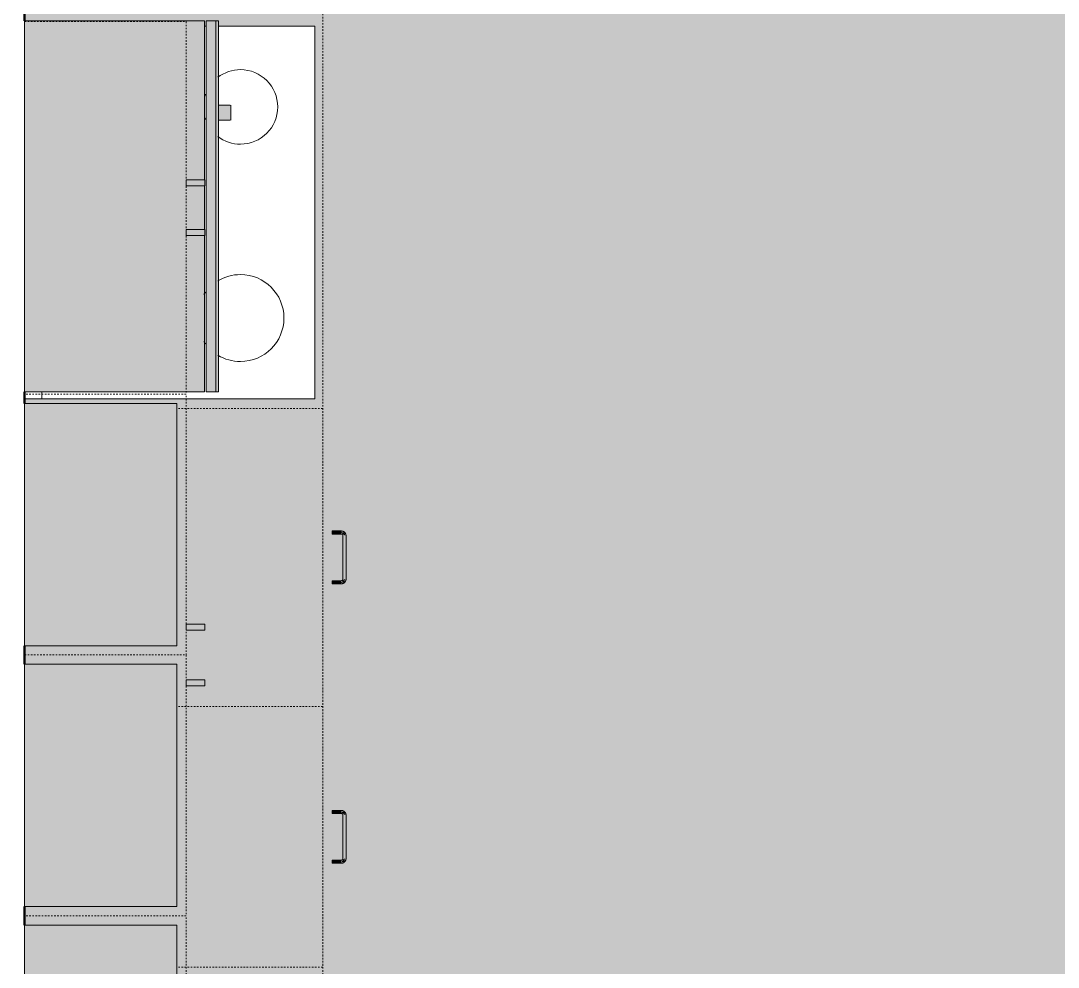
# Model space of a CAD drawing. Header units: inches. Extents: x -4218 to -1814, y 9706 to 12426.
# Drawn here: x -3336 to -3252.5, y 10063.5 to 10139.7 of the extents above; entities that cross this region are included whole.
import ezdxf

# ---------------------------------------------------------------- set-up
doc = ezdxf.new("R2010")
doc.units = ezdxf.units.IN
doc.header["$MEASUREMENT"] = 0
doc.linetypes.add('Dash', pattern=[0.25, 0.125, -0.125])
for name, color, linetype, lineweight in [('0-1', 7, 'Continuous', 5), ('0-2', 10, 'Continuous', 13), ('A-AREA-PATT-3', 7, 'Continuous', 9), ('A-WALL-PATT-6', 111, 'Continuous', 9), ('I-WALL-3', 2, 'Continuous', 50), ('Q-CASE', 31, 'Continuous', 9), ('Q-CASE-1', 9, 'Continuous', 9), ('Q-CASE-3', 7, 'Continuous', 9), ('Q-CASE-4', 7, 'Dash', 9), ('Q-CASE-5', 55, 'Continuous', 9), ('Q-CASE-HDLN-1', 7, 'Dash', 9), ('Q-CASE-HDLN-2', 31, 'Continuous', 9), ('Q-SPCQ-1', 7, 'Continuous', 9)]:
    doc.layers.add(name, color=color, linetype=linetype, lineweight=lineweight)

# ---------------------------------------------------------------- blocks, each defined once
blk = doc.blocks.new('Range - 24_ x 30_-V60-FLOOR PLAN - 2ND FLOOR')
at = {"layer": 'Q-SPCQ-1'}
for p, q in [((0, 23.375), (0, 0)), ((0, 22), (0.556, 22)), ((30, 8.769), (30, 8.887)), ((30, 0), (30, 7.776)), ((0, 0), (30, 0))]:
    blk.add_line(p, q, dxfattribs=at)
for centre, radius, start, end in [((6.5, 6), 3.5, 122.78367, 126.28632), ((6.5, 6), 3.5, 53.71368, 57.21633), ((23.5, 6), 3, 104.54273, 109.78557), ((23.5, 6), 3, 70.21443, 75.45727), ((6.5, 6), 3.5, 148.82766, 180), ((6.5, 6), 3.5, 360, 31.22625), ((23.5, 6), 3, 142.60888, 180), ((23.5, 6), 3, 360, 37.39112), ((6.5, 6), 3.5, 180, 0), ((23.5, 6), 3, 180, 360)]:
    blk.add_arc(centre, radius, start, end, dxfattribs=at)
blk = doc.blocks.new('OD_CW_Countertop - OD_CW_Countertop-2380507-FLOOR PLAN - 2ND FLOOR')
at = {"layer": 'Q-CASE-HDLN-1'}
blk.add_line((0.738, 0), (130.706, 0), dxfattribs=at)
blk = doc.blocks.new('30quot_MicrowaveVent_11166 - 70cm miele oven-V64-FLOOR PLAN - 2ND FLOOR')
at = {"layer": 'Q-CASE-5'}
for points in [[(-14.203, 0), (-14.203, -14.488), (-1.626, -14.488), (-1.626, -13), (-1.137, -13), (-1.137, -14.488), (2.374, -14.488), (2.374, -13), (2.863, -13), (2.863, -14.488), (15.679, -14.488), (15.679, 0), (4.106, 0)], [(-14.203, -15.394), (15.679, -15.394), (15.679, -14.606), (-14.203, -14.606)], [(-14.203, -15.599), (15.679, -15.586), (15.679, -15.394), (-14.203, -15.394), (-14.203, -15.586)], [(7.687, -15.599), (7.687, -16.55), (8.879, -16.55), (8.879, -15.599), (8.007, -15.599)]]:
    blk.add_hatch(color=256, dxfattribs=at).paths.add_polyline_path(points, flags=0)
at = {"layer": 'Q-CASE-3'}
for p, q in [((-14.203, -14.488), (-14.203, 0)), ((15.679, 0), (-14.203, 0)), ((15.679, 0), (15.679, -14.488)), ((-1.626, -14.488), (-14.203, -14.488)), ((-14.203, -14.606), (15.679, -14.606)), ((-14.203, -15.394), (-14.203, -14.606)), ((2.374, -14.488), (-1.137, -14.488)), ((15.679, -14.488), (2.863, -14.488)), ((15.679, -14.606), (15.679, -15.394)), ((-14.203, -15.599), (-14.203, -15.394)), ((-14.203, -15.394), (15.679, -15.394)), ((-14.203, -15.599), (15.679, -15.599)), ((7.687, -16.55), (7.687, -15.635)), ((8.879, -15.635), (8.879, -16.55)), ((15.679, -15.394), (15.679, -15.599)), ((7.687, -16.599), (8.879, -16.599))]:
    blk.add_line(p, q, dxfattribs=at)
blk = doc.blocks.new('Drawer_Base_Cabinet_3_drawer_12205 - 24_-2349166-FLOOR PLAN - 2ND FLOOR')
at = {"layer": 'Q-CASE'}
for points in [[(-1.383, -25.5), (-1.142, -25.5), (-1.174, -24.75), (-1.383, -24.75), (-1.383, -25.447)], [(2.617, -24.75), (2.649, -25.5), (2.858, -25.5), (2.826, -24.75), (2.629, -24.75)], [(-1.325, -25.5), (-1.262, -25.768), (-1.012, -25.782), (-1.047, -25.687), (-1.295, -25.5)], [(-1.012, -25.625), (-1.012, -25.875), (2.488, -25.838), (2.488, -25.625), (2.21, -25.625)], [(2.488, -25.812), (2.756, -25.75), (2.77, -25.5), (2.705, -25.5), (2.488, -25.782)]]:
    blk.add_hatch(color=256, dxfattribs=at).paths.add_polyline_path(points, flags=0)
at = {"layer": 'Q-CASE-HDLN-1'}
for p, q in [((-11.262, -24), (-11.262, -12.25)), ((12.738, -24), (12.738, -12.25)), ((12.738, -24), (-11.262, -24))]:
    blk.add_line(p, q, dxfattribs=at)
at = {"layer": 'Q-CASE-HDLN-2'}
for p, q in [((-1.387, -24.75), (-1.387, -25.5)), ((-1.387, -24.75), (-1.383, -24.75)), ((-1.383, -24.75), (-1.387, -24.75)), ((-1.387, -24.75), (-1.387, -25.5)), ((-1.387, -24.75), (-1.383, -24.75)), ((-1.383, -24.75), (-1.387, -24.75)), ((-1.387, -24.75), (-1.387, -25.5)), ((-1.387, -24.75), (-1.137, -24.75)), ((-1.383, -24.75), (-1.387, -24.75)), ((-1.142, -24.75), (-1.137, -24.75)), ((-1.137, -24.75), (-1.142, -24.75)), ((-1.142, -24.75), (-1.137, -24.75)), ((-1.137, -24.75), (-1.142, -24.75)), ((-1.137, -24.75), (-1.142, -24.75)), ((-1.137, -25.5), (-1.137, -24.75)), ((-1.137, -25.5), (-1.137, -24.75)), ((-1.137, -25.5), (-1.137, -24.75)), ((2.613, -24.75), (2.613, -25.5)), ((2.617, -24.75), (2.613, -24.75)), ((2.613, -24.75), (2.617, -24.75)), ((2.613, -24.75), (2.613, -25.5)), ((2.617, -24.75), (2.613, -24.75)), ((2.613, -24.75), (2.617, -24.75)), ((2.613, -24.75), (2.613, -25.5)), ((2.617, -24.75), (2.613, -24.75)), ((2.613, -24.75), (2.863, -24.75)), ((2.863, -24.75), (2.858, -24.75)), ((2.858, -24.75), (2.863, -24.75)), ((2.863, -24.75), (2.858, -24.75)), ((2.858, -24.75), (2.863, -24.75)), ((2.863, -24.75), (2.858, -24.75)), ((2.863, -25.5), (2.863, -24.75)), ((2.863, -25.5), (2.863, -24.75)), ((2.863, -25.5), (2.863, -24.75)), ((2.488, -25.625), (-1.012, -25.625)), ((-1.012, -25.875), (2.488, -25.875))]:
    blk.add_line(p, q, dxfattribs=at)
at = {"layer": 'Q-CASE-HDLN-2', "flags": 128}
for points in [[(-1.387, -25.5), (-1.387, -25.515), (-1.386, -25.53), (-1.385, -25.545), (-1.383, -25.56), (-1.38, -25.575), (-1.377, -25.589), (-1.373, -25.604), (-1.368, -25.618), (-1.363, -25.632), (-1.358, -25.646), (-1.352, -25.66), (-1.345, -25.673), (-1.338, -25.686), (-1.33, -25.699), (-1.322, -25.712), (-1.313, -25.724), (-1.304, -25.736), (-1.294, -25.747), (-1.284, -25.758)], [(-1.387, -25.5), (-1.387, -25.515), (-1.386, -25.53), (-1.385, -25.545), (-1.383, -25.56), (-1.38, -25.575), (-1.377, -25.589), (-1.373, -25.604), (-1.368, -25.618), (-1.363, -25.632), (-1.358, -25.646), (-1.352, -25.66), (-1.345, -25.673), (-1.338, -25.686), (-1.33, -25.699), (-1.322, -25.712), (-1.313, -25.724), (-1.304, -25.736), (-1.294, -25.747), (-1.284, -25.758)], [(-1.387, -25.5), (-1.387, -25.515), (-1.386, -25.53), (-1.385, -25.545), (-1.383, -25.56), (-1.38, -25.575), (-1.377, -25.589), (-1.373, -25.604), (-1.368, -25.618), (-1.363, -25.632), (-1.358, -25.646), (-1.352, -25.66), (-1.345, -25.673), (-1.338, -25.686), (-1.33, -25.699), (-1.322, -25.712), (-1.313, -25.724), (-1.304, -25.736), (-1.294, -25.747), (-1.284, -25.758), (-1.274, -25.769), (-1.263, -25.779), (-1.251, -25.789), (-1.239, -25.798), (-1.227, -25.807), (-1.215, -25.816), (-1.202, -25.823), (-1.189, -25.831), (-1.176, -25.838), (-1.162, -25.844), (-1.148, -25.85), (-1.134, -25.855), (-1.12, -25.859), (-1.105, -25.863), (-1.091, -25.867), (-1.076, -25.87), (-1.061, -25.872), (-1.046, -25.873), (-1.031, -25.875), (-1.016, -25.875), (-1.012, -25.875)], [(-1.263, -25.779), (-1.251, -25.789), (-1.239, -25.798), (-1.227, -25.807), (-1.215, -25.816), (-1.202, -25.823), (-1.189, -25.831), (-1.176, -25.838), (-1.162, -25.844), (-1.148, -25.85), (-1.134, -25.855), (-1.12, -25.859), (-1.105, -25.863), (-1.091, -25.867), (-1.076, -25.87), (-1.061, -25.872), (-1.046, -25.873), (-1.031, -25.875), (-1.016, -25.875), (-1.012, -25.875)], [(-1.263, -25.779), (-1.251, -25.789), (-1.239, -25.798), (-1.227, -25.807), (-1.215, -25.816), (-1.202, -25.823), (-1.189, -25.831), (-1.176, -25.838), (-1.162, -25.844), (-1.148, -25.85), (-1.134, -25.855), (-1.12, -25.859), (-1.105, -25.863), (-1.091, -25.867), (-1.076, -25.87), (-1.061, -25.872), (-1.046, -25.873), (-1.031, -25.875), (-1.016, -25.875), (-1.012, -25.875)], [(-1.012, -25.625), (-1.017, -25.625), (-1.022, -25.625), (-1.027, -25.624), (-1.032, -25.623), (-1.037, -25.623), (-1.042, -25.621), (-1.047, -25.62), (-1.052, -25.619), (-1.056, -25.617), (-1.061, -25.615), (-1.066, -25.613), (-1.07, -25.611), (-1.074, -25.608), (-1.079, -25.606), (-1.083, -25.603), (-1.087, -25.6), (-1.091, -25.597), (-1.095, -25.594), (-1.098, -25.591), (-1.102, -25.587), (-1.105, -25.583), (-1.109, -25.58), (-1.112, -25.576), (-1.115, -25.572), (-1.117, -25.568), (-1.12, -25.563), (-1.123, -25.559), (-1.125, -25.554), (-1.127, -25.55), (-1.129, -25.545), (-1.131, -25.541), (-1.132, -25.536), (-1.133, -25.531), (-1.135, -25.526), (-1.135, -25.521), (-1.136, -25.516), (-1.137, -25.511), (-1.137, -25.506), (-1.137, -25.501), (-1.137, -25.5)], [(-1.012, -25.625), (-1.017, -25.625), (-1.022, -25.625), (-1.027, -25.624), (-1.032, -25.623), (-1.037, -25.623), (-1.042, -25.621), (-1.047, -25.62), (-1.052, -25.619), (-1.056, -25.617), (-1.061, -25.615), (-1.066, -25.613), (-1.07, -25.611), (-1.074, -25.608), (-1.079, -25.606), (-1.083, -25.603), (-1.087, -25.6), (-1.091, -25.597), (-1.095, -25.594), (-1.098, -25.591), (-1.102, -25.587), (-1.105, -25.583), (-1.109, -25.58), (-1.112, -25.576), (-1.115, -25.572), (-1.117, -25.568), (-1.12, -25.563), (-1.123, -25.559), (-1.125, -25.554), (-1.127, -25.55), (-1.129, -25.545), (-1.131, -25.541), (-1.132, -25.536), (-1.133, -25.531), (-1.135, -25.526), (-1.135, -25.521), (-1.136, -25.516), (-1.137, -25.511), (-1.137, -25.506), (-1.137, -25.501), (-1.137, -25.5)], [(-1.012, -25.625), (-1.017, -25.625), (-1.022, -25.625), (-1.027, -25.624), (-1.032, -25.623), (-1.037, -25.623), (-1.042, -25.621), (-1.047, -25.62), (-1.052, -25.619), (-1.056, -25.617), (-1.061, -25.615), (-1.066, -25.613), (-1.07, -25.611), (-1.074, -25.608), (-1.079, -25.606), (-1.083, -25.603), (-1.087, -25.6), (-1.091, -25.597), (-1.095, -25.594), (-1.098, -25.591), (-1.102, -25.587), (-1.105, -25.583), (-1.109, -25.58), (-1.112, -25.576), (-1.115, -25.572), (-1.117, -25.568), (-1.12, -25.563), (-1.123, -25.559), (-1.125, -25.554), (-1.127, -25.55), (-1.129, -25.545), (-1.131, -25.541), (-1.132, -25.536), (-1.133, -25.531), (-1.135, -25.526), (-1.135, -25.521), (-1.136, -25.516), (-1.137, -25.511), (-1.137, -25.506), (-1.137, -25.501), (-1.137, -25.5)], [(2.488, -25.875), (2.503, -25.875), (2.518, -25.874), (2.533, -25.872), (2.547, -25.87), (2.562, -25.868), (2.577, -25.864), (2.591, -25.86), (2.606, -25.856), (2.62, -25.851), (2.634, -25.845), (2.647, -25.839), (2.661, -25.833), (2.674, -25.825), (2.687, -25.818), (2.699, -25.81), (2.712, -25.801), (2.724, -25.792), (2.735, -25.782), (2.746, -25.772), (2.757, -25.761), (2.767, -25.75), (2.777, -25.739), (2.786, -25.727), (2.795, -25.715), (2.803, -25.703), (2.811, -25.69), (2.818, -25.677), (2.825, -25.663), (2.832, -25.65), (2.837, -25.636), (2.842, -25.622), (2.847, -25.608), (2.851, -25.593), (2.854, -25.578), (2.857, -25.564), (2.86, -25.549), (2.861, -25.534), (2.862, -25.519), (2.863, -25.504), (2.863, -25.5)], [(2.613, -25.5), (2.613, -25.505), (2.612, -25.51), (2.612, -25.515), (2.611, -25.52), (2.61, -25.525), (2.609, -25.53), (2.608, -25.535), (2.606, -25.539), (2.605, -25.544), (2.603, -25.549), (2.601, -25.553), (2.599, -25.558), (2.596, -25.562), (2.594, -25.566), (2.591, -25.571), (2.588, -25.575), (2.585, -25.579), (2.582, -25.582), (2.578, -25.586), (2.575, -25.59), (2.571, -25.593), (2.567, -25.596), (2.563, -25.599), (2.559, -25.602), (2.555, -25.605), (2.551, -25.608), (2.547, -25.61), (2.542, -25.613), (2.538, -25.615), (2.533, -25.617), (2.528, -25.618), (2.524, -25.62), (2.519, -25.621), (2.514, -25.622), (2.509, -25.623), (2.504, -25.624), (2.499, -25.624), (2.494, -25.625), (2.489, -25.625), (2.488, -25.625)], [(2.488, -25.875), (2.503, -25.875), (2.518, -25.874), (2.533, -25.872), (2.547, -25.87), (2.562, -25.868), (2.577, -25.864), (2.591, -25.86), (2.606, -25.856), (2.62, -25.851), (2.634, -25.845), (2.647, -25.839), (2.661, -25.833), (2.674, -25.825), (2.687, -25.818), (2.699, -25.81), (2.712, -25.801), (2.724, -25.792), (2.735, -25.782), (2.746, -25.772)], [(2.488, -25.875), (2.503, -25.875), (2.518, -25.874), (2.533, -25.872), (2.547, -25.87), (2.562, -25.868), (2.577, -25.864), (2.591, -25.86), (2.606, -25.856), (2.62, -25.851), (2.634, -25.845), (2.647, -25.839), (2.661, -25.833), (2.674, -25.825), (2.687, -25.818), (2.699, -25.81), (2.712, -25.801), (2.724, -25.792), (2.735, -25.782), (2.746, -25.772)], [(2.613, -25.5), (2.613, -25.505), (2.612, -25.51), (2.612, -25.515), (2.611, -25.52), (2.61, -25.525), (2.609, -25.53), (2.608, -25.535), (2.606, -25.539), (2.605, -25.544), (2.603, -25.549), (2.601, -25.553), (2.599, -25.558), (2.596, -25.562), (2.594, -25.566), (2.591, -25.571), (2.588, -25.575), (2.585, -25.579), (2.582, -25.582), (2.578, -25.586), (2.575, -25.59), (2.571, -25.593), (2.567, -25.596), (2.563, -25.599), (2.559, -25.602), (2.555, -25.605), (2.551, -25.608), (2.547, -25.61), (2.542, -25.613), (2.538, -25.615), (2.533, -25.617), (2.528, -25.618), (2.524, -25.62), (2.519, -25.621), (2.514, -25.622), (2.509, -25.623), (2.504, -25.624), (2.499, -25.624), (2.494, -25.625), (2.489, -25.625)], [(2.613, -25.5), (2.613, -25.505), (2.612, -25.51), (2.612, -25.515), (2.611, -25.52), (2.61, -25.525), (2.609, -25.53), (2.608, -25.535), (2.606, -25.539), (2.605, -25.544), (2.603, -25.549), (2.601, -25.553), (2.599, -25.558), (2.596, -25.562), (2.594, -25.566), (2.591, -25.571), (2.588, -25.575), (2.585, -25.579), (2.582, -25.582), (2.578, -25.586), (2.575, -25.59), (2.571, -25.593), (2.567, -25.596), (2.563, -25.599), (2.559, -25.602), (2.555, -25.605), (2.551, -25.608), (2.547, -25.61), (2.542, -25.613), (2.538, -25.615), (2.533, -25.617), (2.528, -25.618), (2.524, -25.62), (2.519, -25.621), (2.514, -25.622), (2.509, -25.623), (2.504, -25.624), (2.499, -25.624), (2.494, -25.625), (2.489, -25.625)], [(2.767, -25.75), (2.777, -25.739), (2.786, -25.727), (2.795, -25.715), (2.803, -25.703), (2.811, -25.69), (2.818, -25.677), (2.825, -25.663), (2.832, -25.65), (2.837, -25.636), (2.842, -25.622), (2.847, -25.608), (2.851, -25.593), (2.854, -25.578), (2.857, -25.564), (2.86, -25.549), (2.861, -25.534), (2.862, -25.519), (2.863, -25.504), (2.863, -25.5)], [(2.767, -25.75), (2.777, -25.739), (2.786, -25.727), (2.795, -25.715), (2.803, -25.703), (2.811, -25.69), (2.818, -25.677), (2.825, -25.663), (2.832, -25.65), (2.837, -25.636), (2.842, -25.622), (2.847, -25.608), (2.851, -25.593), (2.854, -25.578), (2.857, -25.564), (2.86, -25.549), (2.861, -25.534), (2.862, -25.519), (2.863, -25.504), (2.863, -25.5)]]:
    blk.add_lwpolyline(points, dxfattribs=at)
blk = doc.blocks.new('Drawer_Base_Cabinet_3_drawer_12205 - 21_-V65-FLOOR PLAN - 2ND FLOOR')
at = {"layer": 'Q-CASE'}
for points in [[(-1.383, -25.5), (-1.142, -25.5), (-1.174, -24.75), (-1.383, -24.75), (-1.383, -25.447)], [(2.617, -25.5), (2.858, -25.5), (2.826, -24.75), (2.617, -24.75)], [(-1.325, -25.5), (-1.262, -25.768), (-1.012, -25.782), (-1.047, -25.687), (-1.295, -25.5)], [(-1.012, -25.625), (-1.012, -25.875), (2.488, -25.838), (2.488, -25.625), (-0.425, -25.625)], [(2.488, -25.812), (2.756, -25.75), (2.77, -25.5), (2.705, -25.5), (2.488, -25.782)]]:
    blk.add_hatch(color=256, dxfattribs=at).paths.add_polyline_path(points, flags=0)
at = {"layer": 'Q-CASE-HDLN-1'}
for p, q in [((-9.762, -24), (-9.762, -12.25)), ((11.238, -24), (11.238, -12.25)), ((11.238, -24), (-9.762, -24))]:
    blk.add_line(p, q, dxfattribs=at)
at = {"layer": 'Q-CASE-HDLN-2'}
for p, q in [((-1.387, -24.75), (-1.387, -25.5)), ((-1.387, -24.75), (-1.383, -24.75)), ((-1.383, -24.75), (-1.387, -24.75)), ((-1.387, -24.75), (-1.387, -25.5)), ((-1.387, -24.75), (-1.383, -24.75)), ((-1.383, -24.75), (-1.387, -24.75)), ((-1.387, -24.75), (-1.387, -25.5)), ((-1.387, -24.75), (-1.137, -24.75)), ((-1.383, -24.75), (-1.387, -24.75)), ((-1.142, -24.75), (-1.137, -24.75)), ((-1.137, -24.75), (-1.142, -24.75)), ((-1.142, -24.75), (-1.137, -24.75)), ((-1.137, -24.75), (-1.142, -24.75)), ((-1.137, -24.75), (-1.142, -24.75)), ((-1.137, -25.5), (-1.137, -24.75)), ((-1.137, -25.5), (-1.137, -24.75)), ((-1.137, -25.5), (-1.137, -24.75)), ((2.613, -24.75), (2.613, -25.5)), ((2.617, -24.75), (2.613, -24.75)), ((2.613, -24.75), (2.617, -24.75)), ((2.613, -24.75), (2.613, -25.5)), ((2.617, -24.75), (2.613, -24.75)), ((2.613, -24.75), (2.617, -24.75)), ((2.613, -24.75), (2.613, -25.5)), ((2.617, -24.75), (2.613, -24.75)), ((2.613, -24.75), (2.863, -24.75)), ((2.863, -24.75), (2.858, -24.75)), ((2.858, -24.75), (2.863, -24.75)), ((2.863, -24.75), (2.858, -24.75)), ((2.858, -24.75), (2.863, -24.75)), ((2.863, -24.75), (2.858, -24.75)), ((2.863, -25.5), (2.863, -24.75)), ((2.863, -25.5), (2.863, -24.75)), ((2.863, -25.5), (2.863, -24.75)), ((2.488, -25.625), (-1.012, -25.625)), ((-1.012, -25.875), (2.488, -25.875))]:
    blk.add_line(p, q, dxfattribs=at)
at = {"layer": 'Q-CASE-HDLN-2', "flags": 128}
for points in [[(-1.387, -25.5), (-1.387, -25.515), (-1.386, -25.53), (-1.385, -25.545), (-1.383, -25.56), (-1.38, -25.575), (-1.377, -25.589), (-1.373, -25.604), (-1.368, -25.618), (-1.363, -25.632), (-1.358, -25.646), (-1.352, -25.66), (-1.345, -25.673), (-1.338, -25.686), (-1.33, -25.699), (-1.322, -25.712), (-1.313, -25.724), (-1.304, -25.736), (-1.294, -25.747), (-1.284, -25.758)], [(-1.387, -25.5), (-1.387, -25.515), (-1.386, -25.53), (-1.385, -25.545), (-1.383, -25.56), (-1.38, -25.575), (-1.377, -25.589), (-1.373, -25.604), (-1.368, -25.618), (-1.363, -25.632), (-1.358, -25.646), (-1.352, -25.66), (-1.345, -25.673), (-1.338, -25.686), (-1.33, -25.699), (-1.322, -25.712), (-1.313, -25.724), (-1.304, -25.736), (-1.294, -25.747), (-1.284, -25.758)], [(-1.387, -25.5), (-1.387, -25.515), (-1.386, -25.53), (-1.385, -25.545), (-1.383, -25.56), (-1.38, -25.575), (-1.377, -25.589), (-1.373, -25.604), (-1.368, -25.618), (-1.363, -25.632), (-1.358, -25.646), (-1.352, -25.66), (-1.345, -25.673), (-1.338, -25.686), (-1.33, -25.699), (-1.322, -25.712), (-1.313, -25.724), (-1.304, -25.736), (-1.294, -25.747), (-1.284, -25.758), (-1.274, -25.769), (-1.263, -25.779), (-1.251, -25.789), (-1.239, -25.798), (-1.227, -25.807), (-1.215, -25.816), (-1.202, -25.823), (-1.189, -25.831), (-1.176, -25.838), (-1.162, -25.844), (-1.148, -25.85), (-1.134, -25.855), (-1.12, -25.859), (-1.105, -25.863), (-1.091, -25.867), (-1.076, -25.87), (-1.061, -25.872), (-1.046, -25.873), (-1.031, -25.875), (-1.016, -25.875), (-1.012, -25.875)], [(-1.263, -25.779), (-1.251, -25.789), (-1.239, -25.798), (-1.227, -25.807), (-1.215, -25.816), (-1.202, -25.823), (-1.189, -25.831), (-1.176, -25.838), (-1.162, -25.844), (-1.148, -25.85), (-1.134, -25.855), (-1.12, -25.859), (-1.105, -25.863), (-1.091, -25.867), (-1.076, -25.87), (-1.061, -25.872), (-1.046, -25.873), (-1.031, -25.875), (-1.016, -25.875), (-1.012, -25.875)], [(-1.263, -25.779), (-1.251, -25.789), (-1.239, -25.798), (-1.227, -25.807), (-1.215, -25.816), (-1.202, -25.823), (-1.189, -25.831), (-1.176, -25.838), (-1.162, -25.844), (-1.148, -25.85), (-1.134, -25.855), (-1.12, -25.859), (-1.105, -25.863), (-1.091, -25.867), (-1.076, -25.87), (-1.061, -25.872), (-1.046, -25.873), (-1.031, -25.875), (-1.016, -25.875), (-1.012, -25.875)], [(-1.012, -25.625), (-1.017, -25.625), (-1.022, -25.625), (-1.027, -25.624), (-1.032, -25.623), (-1.037, -25.623), (-1.042, -25.621), (-1.047, -25.62), (-1.052, -25.619), (-1.056, -25.617), (-1.061, -25.615), (-1.066, -25.613), (-1.07, -25.611), (-1.074, -25.608), (-1.079, -25.606), (-1.083, -25.603), (-1.087, -25.6), (-1.091, -25.597), (-1.095, -25.594), (-1.098, -25.591), (-1.102, -25.587), (-1.105, -25.583), (-1.109, -25.58), (-1.112, -25.576), (-1.115, -25.572), (-1.117, -25.568), (-1.12, -25.563), (-1.123, -25.559), (-1.125, -25.554), (-1.127, -25.55), (-1.129, -25.545), (-1.131, -25.541), (-1.132, -25.536), (-1.133, -25.531), (-1.135, -25.526), (-1.135, -25.521), (-1.136, -25.516), (-1.137, -25.511), (-1.137, -25.506), (-1.137, -25.501), (-1.137, -25.5)], [(-1.012, -25.625), (-1.017, -25.625), (-1.022, -25.625), (-1.027, -25.624), (-1.032, -25.623), (-1.037, -25.623), (-1.042, -25.621), (-1.047, -25.62), (-1.052, -25.619), (-1.056, -25.617), (-1.061, -25.615), (-1.066, -25.613), (-1.07, -25.611), (-1.074, -25.608), (-1.079, -25.606), (-1.083, -25.603), (-1.087, -25.6), (-1.091, -25.597), (-1.095, -25.594), (-1.098, -25.591), (-1.102, -25.587), (-1.105, -25.583), (-1.109, -25.58), (-1.112, -25.576), (-1.115, -25.572), (-1.117, -25.568), (-1.12, -25.563), (-1.123, -25.559), (-1.125, -25.554), (-1.127, -25.55), (-1.129, -25.545), (-1.131, -25.541), (-1.132, -25.536), (-1.133, -25.531), (-1.135, -25.526), (-1.135, -25.521), (-1.136, -25.516), (-1.137, -25.511), (-1.137, -25.506), (-1.137, -25.501), (-1.137, -25.5)], [(-1.012, -25.625), (-1.017, -25.625), (-1.022, -25.625), (-1.027, -25.624), (-1.032, -25.623), (-1.037, -25.623), (-1.042, -25.621), (-1.047, -25.62), (-1.052, -25.619), (-1.056, -25.617), (-1.061, -25.615), (-1.066, -25.613), (-1.07, -25.611), (-1.074, -25.608), (-1.079, -25.606), (-1.083, -25.603), (-1.087, -25.6), (-1.091, -25.597), (-1.095, -25.594), (-1.098, -25.591), (-1.102, -25.587), (-1.105, -25.583), (-1.109, -25.58), (-1.112, -25.576), (-1.115, -25.572), (-1.117, -25.568), (-1.12, -25.563), (-1.123, -25.559), (-1.125, -25.554), (-1.127, -25.55), (-1.129, -25.545), (-1.131, -25.541), (-1.132, -25.536), (-1.133, -25.531), (-1.135, -25.526), (-1.135, -25.521), (-1.136, -25.516), (-1.137, -25.511), (-1.137, -25.506), (-1.137, -25.501), (-1.137, -25.5)], [(2.488, -25.875), (2.503, -25.875), (2.518, -25.874), (2.533, -25.872), (2.547, -25.87), (2.562, -25.868), (2.577, -25.864), (2.591, -25.86), (2.606, -25.856), (2.62, -25.851), (2.634, -25.845), (2.647, -25.839), (2.661, -25.833), (2.674, -25.825), (2.687, -25.818), (2.699, -25.81), (2.712, -25.801), (2.724, -25.792), (2.735, -25.782), (2.746, -25.772), (2.757, -25.761), (2.767, -25.75), (2.777, -25.739), (2.786, -25.727), (2.795, -25.715), (2.803, -25.703), (2.811, -25.69), (2.818, -25.677), (2.825, -25.663), (2.832, -25.65), (2.837, -25.636), (2.842, -25.622), (2.847, -25.608), (2.851, -25.593), (2.854, -25.578), (2.857, -25.564), (2.86, -25.549), (2.861, -25.534), (2.862, -25.519), (2.863, -25.504), (2.863, -25.5)], [(2.613, -25.5), (2.613, -25.505), (2.612, -25.51), (2.612, -25.515), (2.611, -25.52), (2.61, -25.525), (2.609, -25.53), (2.608, -25.535), (2.606, -25.539), (2.605, -25.544), (2.603, -25.549), (2.601, -25.553), (2.599, -25.558), (2.596, -25.562), (2.594, -25.566), (2.591, -25.571), (2.588, -25.575), (2.585, -25.579), (2.582, -25.582), (2.578, -25.586), (2.575, -25.59), (2.571, -25.593), (2.567, -25.596), (2.563, -25.599), (2.559, -25.602), (2.555, -25.605), (2.551, -25.608), (2.547, -25.61), (2.542, -25.613), (2.538, -25.615), (2.533, -25.617), (2.528, -25.618), (2.524, -25.62), (2.519, -25.621), (2.514, -25.622), (2.509, -25.623), (2.504, -25.624), (2.499, -25.624), (2.494, -25.625), (2.489, -25.625), (2.488, -25.625)], [(2.488, -25.875), (2.503, -25.875), (2.518, -25.874), (2.533, -25.872), (2.547, -25.87), (2.562, -25.868), (2.577, -25.864), (2.591, -25.86), (2.606, -25.856), (2.62, -25.851), (2.634, -25.845), (2.647, -25.839), (2.661, -25.833), (2.674, -25.825), (2.687, -25.818), (2.699, -25.81), (2.712, -25.801), (2.724, -25.792), (2.735, -25.782), (2.746, -25.772)], [(2.488, -25.875), (2.503, -25.875), (2.518, -25.874), (2.533, -25.872), (2.547, -25.87), (2.562, -25.868), (2.577, -25.864), (2.591, -25.86), (2.606, -25.856), (2.62, -25.851), (2.634, -25.845), (2.647, -25.839), (2.661, -25.833), (2.674, -25.825), (2.687, -25.818), (2.699, -25.81), (2.712, -25.801), (2.724, -25.792), (2.735, -25.782), (2.746, -25.772)], [(2.613, -25.5), (2.613, -25.505), (2.612, -25.51), (2.612, -25.515), (2.611, -25.52), (2.61, -25.525), (2.609, -25.53), (2.608, -25.535), (2.606, -25.539), (2.605, -25.544), (2.603, -25.549), (2.601, -25.553), (2.599, -25.558), (2.596, -25.562), (2.594, -25.566), (2.591, -25.571), (2.588, -25.575), (2.585, -25.579), (2.582, -25.582), (2.578, -25.586), (2.575, -25.59), (2.571, -25.593), (2.567, -25.596), (2.563, -25.599), (2.559, -25.602), (2.555, -25.605), (2.551, -25.608), (2.547, -25.61), (2.542, -25.613), (2.538, -25.615), (2.533, -25.617), (2.528, -25.618), (2.524, -25.62), (2.519, -25.621), (2.514, -25.622), (2.509, -25.623), (2.504, -25.624), (2.499, -25.624), (2.494, -25.625), (2.489, -25.625)], [(2.613, -25.5), (2.613, -25.505), (2.612, -25.51), (2.612, -25.515), (2.611, -25.52), (2.61, -25.525), (2.609, -25.53), (2.608, -25.535), (2.606, -25.539), (2.605, -25.544), (2.603, -25.549), (2.601, -25.553), (2.599, -25.558), (2.596, -25.562), (2.594, -25.566), (2.591, -25.571), (2.588, -25.575), (2.585, -25.579), (2.582, -25.582), (2.578, -25.586), (2.575, -25.59), (2.571, -25.593), (2.567, -25.596), (2.563, -25.599), (2.559, -25.602), (2.555, -25.605), (2.551, -25.608), (2.547, -25.61), (2.542, -25.613), (2.538, -25.615), (2.533, -25.617), (2.528, -25.618), (2.524, -25.62), (2.519, -25.621), (2.514, -25.622), (2.509, -25.623), (2.504, -25.624), (2.499, -25.624), (2.494, -25.625), (2.489, -25.625)], [(2.767, -25.75), (2.777, -25.739), (2.786, -25.727), (2.795, -25.715), (2.803, -25.703), (2.811, -25.69), (2.818, -25.677), (2.825, -25.663), (2.832, -25.65), (2.837, -25.636), (2.842, -25.622), (2.847, -25.608), (2.851, -25.593), (2.854, -25.578), (2.857, -25.564), (2.86, -25.549), (2.861, -25.534), (2.862, -25.519), (2.863, -25.504), (2.863, -25.5)], [(2.767, -25.75), (2.777, -25.739), (2.786, -25.727), (2.795, -25.715), (2.803, -25.703), (2.811, -25.69), (2.818, -25.677), (2.825, -25.663), (2.832, -25.65), (2.837, -25.636), (2.842, -25.622), (2.847, -25.608), (2.851, -25.593), (2.854, -25.578), (2.857, -25.564), (2.86, -25.549), (2.861, -25.534), (2.862, -25.519), (2.863, -25.504), (2.863, -25.5)]]:
    blk.add_lwpolyline(points, dxfattribs=at)
blk = doc.blocks.new('300 Series Wall Hung Cabinet_302 - 18_ X 30_-2350673-FLOOR PLAN - 2ND FLOOR')
at = {"layer": 'Q-CASE-1'}
for points in [[(-2.25, 14.687), (-2.25, 13.188), (-1.762, 13.192), (-1.762, 14.687)], [(1.75, 14.676), (1.75, 13.188), (2.238, 13.188), (2.238, 14.687), (1.75, 14.687)]]:
    blk.add_hatch(color=256, dxfattribs=at).paths.add_polyline_path(points, flags=0)
at = {"layer": 'Q-CASE-3'}
for p, q in [((-1.762, 14.687), (-2.25, 14.687)), ((-2.25, 14.687), (-2.25, 13.188)), ((-1.762, 13.188), (-1.762, 14.687)), ((2.238, 14.687), (1.75, 14.687)), ((1.75, 14.687), (1.75, 13.188)), ((2.238, 13.188), (2.238, 14.687)), ((-1.762, 13.188), (-2.25, 13.188)), ((2.238, 13.188), (1.75, 13.188))]:
    blk.add_line(p, q, dxfattribs=at)
at = {"layer": 'Q-CASE-4'}
for p, q in [((-15, 0.187), (-15, 13.188)), ((-15, 13.188), (15, 13.188)), ((15, 13.188), (15, 0.187)), ((15, 0.187), (-15, 0.187))]:
    blk.add_line(p, q, dxfattribs=at)
blk = doc.blocks.new('300 Series Wall Hung Cabinet_301 - 21_-2351003-FLOOR PLAN - 2ND FLOOR')
at = {"layer": 'Q-CASE-1'}
for points in [[(-8.5, 13.188), (-8.012, 13.188), (-8.012, 14.687), (-8.5, 14.687)], [(-9.75, 0.187), (9.75, 0.187), (9.75, 12.438), (-9.75, 12.438), (-9.75, 8.386)]]:
    blk.add_hatch(color=256, dxfattribs=at).paths.add_polyline_path(points, flags=0)
at = {"layer": 'Q-CASE-3'}
for p, q in [((-8.012, 14.687), (-8.5, 14.687)), ((-8.5, 14.687), (-8.5, 13.188)), ((-8.012, 13.188), (-8.012, 14.687)), ((-8.012, 13.188), (-8.5, 13.188)), ((9.75, 12.438), (-9.75, 12.438)), ((-9.75, 12.438), (-9.75, 0.187)), ((9.75, 0.187), (9.75, 12.438)), ((-9.75, 0.187), (9.75, 0.187))]:
    blk.add_line(p, q, dxfattribs=at)
at = {"layer": 'Q-CASE-4'}
for p, q in [((-10.5, 0.187), (-10.5, 13.188)), ((-10.5, 13.188), (10.5, 13.188)), ((10.5, 13.188), (10.5, 0.187)), ((10.5, 0.187), (-10.5, 0.187))]:
    blk.add_line(p, q, dxfattribs=at)
blk = doc.blocks.new('300 Series Wall Hung Cabinet_301 - 21_-2351527-FLOOR PLAN - 2ND FLOOR')
at = {"layer": 'Q-CASE-1'}
for points in [[(9.75, -0.188), (-9.75, -0.188), (-9.75, -12.438), (9.75, -12.438), (9.75, -8.386)], [(-8.012, -13.188), (-8.5, -13.188), (-8.5, -14.687), (-8.012, -14.687)]]:
    blk.add_hatch(color=256, dxfattribs=at).paths.add_polyline_path(points, flags=0)
at = {"layer": 'Q-CASE-3'}
for p, q in [((9.75, -0.188), (-9.75, -0.188)), ((-9.75, -0.188), (-9.75, -12.438)), ((9.75, -12.438), (9.75, -0.188)), ((-9.75, -12.438), (9.75, -12.438)), ((-8.5, -13.188), (-8.012, -13.188)), ((-8.5, -13.188), (-8.5, -14.687)), ((-8.012, -14.687), (-8.012, -13.188)), ((-8.5, -14.687), (-8.012, -14.687))]:
    blk.add_line(p, q, dxfattribs=at)
at = {"layer": 'Q-CASE-4'}
for p, q in [((10.5, -0.188), (-10.5, -0.188)), ((-10.5, -0.188), (-10.5, -13.188)), ((10.5, -13.188), (10.5, -0.188)), ((-10.5, -13.188), (10.5, -13.188))]:
    blk.add_line(p, q, dxfattribs=at)
blk = doc.blocks.new('CTR - 1st Phase - Unit Layouts_rvt-1-FLOOR PLAN - 2ND FLOOR')
at = {"layer": '0-2'}
for name, p, rotation in [('OD_CW_Countertop - OD_CW_Countertop-2380507-FLOOR PLAN - 2ND FLOOR', (-3311.724, 10156.458), 269.99999999993), ('30quot_MicrowaveVent_11166 - 70cm miele oven-V64-FLOOR PLAN - 2ND FLOOR', (-3335.724, 10123.979), 89.99999999997482), ('300 Series Wall Hung Cabinet_302 - 18_ X 30_-2350673-FLOOR PLAN - 2ND FLOOR', (-3335.911, 10124.592), 269.9999999999735), ('Range - 24_ x 30_-V60-FLOOR PLAN - 2ND FLOOR', (-3312.349, 10109.221), 89.99999999994496), ('300 Series Wall Hung Cabinet_301 - 21_-2351527-FLOOR PLAN - 2ND FLOOR', (-3335.911, 10099.092), 89.99999999997351), ('Drawer_Base_Cabinet_3_drawer_12205 - 24_-2349166-FLOOR PLAN - 2ND FLOOR', (-3335.724, 10095.713), 89.99999999992939), ('300 Series Wall Hung Cabinet_301 - 21_-2351003-FLOOR PLAN - 2ND FLOOR', (-3335.911, 10078.092), 269.9999999999735), ('Drawer_Base_Cabinet_3_drawer_12205 - 21_-V65-FLOOR PLAN - 2ND FLOOR', (-3335.724, 10073.213), 89.99999999992939), ('300 Series Wall Hung Cabinet_301 - 21_-2351527-FLOOR PLAN - 2ND FLOOR', (-3335.911, 10057.092), 89.99999999997351)]:
    blk.add_blockref(name, p, dxfattribs=dict(at, rotation=rotation))

msp = doc.modelspace()

# ---------------------------------------------------------------- hatches: boundary and pattern name
at = {"layer": 'A-AREA-PATT-3'}
h = msp.add_hatch(color=256, dxfattribs=at)
h.paths.add_polyline_path([(-3143.12374, 10354.7894), (-3143.12374, 10318.7894), (-3144.87374, 10318.7894), (-3144.87374, 10354.7894), (-3143.3739, 10354.7894)], flags=0)
h.paths.add_polyline_path([(-3189.56053, 9989.0644), (-3180.39952, 9989.0644), (-3180.39952, 10021.93199), (-3174.35196, 10021.93199), (-3174.35196, 10017.18199), (-3175.64952, 10017.18199), (-3175.64952, 9989.0644), (-3170.26124, 9989.0644), (-3170.26124, 10011.3769), (-3142.38624, 10011.3769), (-3142.38624, 9989.0644), (-3140.12374, 9989.0644), (-3140.12374, 10017.18199), (-3144.35196, 10017.18199), (-3144.35196, 10021.93199), (-3140.12374, 10021.93199), (-3140.12374, 10354.7894), (-3143.12374, 10354.7894), (-3143.12374, 10356.7269), (-3143.74874, 10356.7269), (-3143.74874, 10358.7894), (-3178.49874, 10358.7894), (-3178.49874, 10356.7269), (-3179.12374, 10356.7269), (-3179.12374, 10354.7894), (-3204.37374, 10354.7894), (-3204.37374, 10304.7831), (-3215.64687, 10304.7831), (-3215.64687, 10309.5331), (-3209.12374, 10309.5331), (-3209.12374, 10372.7894), (-3268.27642, 10372.7894), (-3268.27642, 10365.06776), (-3268.40339, 10364.10335), (-3268.77564, 10363.20465), (-3269.36781, 10362.43293), (-3270.13953, 10361.84076), (-3271.03823, 10361.46851), (-3272.07895, 10361.34154), (-3273.39098, 10361.34154), (-3273.04327, 10358.31776), (-3271.85151, 10357.31776), (-3271.28475, 10356.31776), (-3271.0168, 10355.31776), (-3270.8398, 10354.31396), (-3270.75264, 10353.31776), (-3270.92696, 10351.32537), (-3271.46489, 10349.31776), (-3272.19283, 10347.31776), (-3273.12545, 10345.31776), (-3274.51288, 10343.31776), (-3275.51288, 10342.31776), (-3276.37891, 10341.81776), (-3277.75264, 10341.31776), (-3278.75264, 10341.31776), (-3280.12638, 10341.81776), (-3280.99241, 10342.31776), (-3281.99241, 10343.31776), (-3283.37984, 10345.31776), (-3284.31246, 10347.31776), (-3285.13573, 10349.67357), (-3285.57833, 10351.32537), (-3285.75264, 10353.31776), (-3285.57833, 10354.80824), (-3285.48849, 10355.31776), (-3285.22054, 10356.31776), (-3284.65378, 10357.31776), (-3283.46202, 10358.31776), (-3283.11431, 10361.34154), (-3284.50264, 10361.34154), (-3285.46706, 10361.46851), (-3286.36576, 10361.84076), (-3287.13748, 10362.43293), (-3287.72965, 10363.20465), (-3288.1019, 10364.10335), (-3288.22887, 10365.06776), (-3288.22887, 10372.7894), (-3335.72374, 10372.7894), (-3335.72374, 10350.2831), (-3299.72374, 10350.2831), (-3299.72374, 10345.5331), (-3335.72374, 10345.5331), (-3335.72374, 10309.5331), (-3249.64687, 10309.5331), (-3249.64687, 10308.6581), (-3285.64687, 10308.6581), (-3285.64687, 10305.6581), (-3249.64687, 10305.6581), (-3249.64687, 10304.7831), (-3335.72374, 10304.7831), (-3335.72374, 10184.7831), (-3215.64687, 10184.7831), (-3215.64687, 10192.77206), (-3216.39687, 10192.77206), (-3216.39687, 10195.27206), (-3215.64687, 10195.27206), (-3215.64687, 10195.52206), (-3214.27187, 10195.52206), (-3214.27187, 10224.52206), (-3215.64687, 10224.52206), (-3215.64687, 10255.77206), (-3216.39687, 10255.77206), (-3216.39687, 10258.27206), (-3215.64687, 10258.27206), (-3215.64687, 10265.68124), (-3209.12374, 10265.68124), (-3209.12374, 10268.7831), (-3204.37374, 10268.7831), (-3204.37374, 10265.68124), (-3182.12374, 10265.68124), (-3182.12374, 10158.02206), (-3186.87374, 10158.02206), (-3186.87374, 10147.7206), (-3222.62374, 10147.7206), (-3222.62374, 10177.7206), (-3186.87374, 10177.7206), (-3186.87374, 10180.0331), (-3335.72374, 10180.0331), (-3335.72374, 10179.6581), (-3310.72374, 10179.6581), (-3310.72374, 10166.6581), (-3312.67645, 10164.70538), (-3311.61632, 10163.64525), (-3311.9617, 10163.29986), (-3313.02183, 10164.36), (-3322.72374, 10154.6581), (-3335.72374, 10154.6581), (-3335.72374, 10153.9081), (-3323.47374, 10153.9081), (-3323.47374, 10140.4081), (-3335.72374, 10140.4081), (-3335.72374, 10139.6581), (-3321.23555, 10139.6581), (-3321.23555, 10139.2206), (-3321.11744, 10139.2206), (-3321.11744, 10139.6581), (-3320.1244, 10139.6581), (-3320.1244, 10139.2206), (-3312.34874, 10139.2206), (-3312.34874, 10109.2206), (-3335.72374, 10109.2206), (-3335.72374, 10108.84215), (-3323.47374, 10108.84215), (-3323.47374, 10089.34215), (-3335.72374, 10089.34215), (-3335.72374, 10087.84215), (-3323.47374, 10087.84215), (-3323.47374, 10068.34215), (-3335.72374, 10068.34215), (-3335.72374, 10066.84215), (-3323.47374, 10066.84215), (-3323.47374, 10047.34215), (-3335.72374, 10047.34215), (-3335.72374, 10045.84215), (-3323.47374, 10045.84215), (-3323.47374, 10026.34215), (-3335.72374, 10026.34215), (-3335.72374, 10025.7519), (-3304.22233, 10025.7519), (-3304.22233, 10020.3769), (-3308.97233, 10020.3769), (-3308.97233, 10021.0019), (-3335.72374, 10021.0019), (-3335.72374, 9989.0644), (-3308.97233, 9989.0644), (-3308.97233, 9990.3769), (-3304.22233, 9990.3769), (-3304.22233, 9989.0644), (-3194.02478, 9989.0644)], flags=0)
h.paths.add_polyline_path([(-3308.97233, 9992.3769), (-3334.13483, 9992.3769), (-3334.13483, 10017.3769), (-3308.13483, 10017.3769), (-3308.13483, 9992.3769), (-3308.34733, 9992.3769)], flags=0)
h.paths.add_polyline_path([(-3243.24874, 10029.31459), (-3247.24874, 10029.31459), (-3247.24874, 10113.31459), (-3212.24874, 10113.31459), (-3212.24874, 10107.31459), (-3211.24874, 10107.31459), (-3211.24874, 10035.31459), (-3212.24874, 10035.31459), (-3212.24874, 10029.31459), (-3239.74874, 10029.31459)], flags=0)
h.paths.add_polyline_path([(-3310.97374, 10031.32969), (-3310.97374, 10031.57117), (-3310.22374, 10031.53882), (-3310.18911, 10031.51293), (-3310.03624, 10031.70043), (-3310.09874, 10031.70043), (-3310.06213, 10035.20043), (-3310.03624, 10035.23506), (-3310.22374, 10035.38793), (-3310.22374, 10035.32969), (-3310.97374, 10035.36205), (-3310.97374, 10035.57117), (-3310.22374, 10035.53882), (-3310.22374, 10035.51293), (-3309.95857, 10035.4656), (-3309.88535, 10035.20043), (-3309.84874, 10035.20043), (-3309.88535, 10031.70043), (-3309.91124, 10031.70043), (-3309.97374, 10031.43256), (-3310.22374, 10031.36205), (-3310.22374, 10031.32969), (-3310.32156, 10031.32969)], flags=0)
h.paths.add_polyline_path([(-3141.12374, 10031.80432), (-3157.24874, 10031.80432), (-3157.24874, 10049.80432), (-3153.24874, 10049.80432), (-3153.24874, 10085.80432), (-3157.24874, 10085.80432), (-3157.24874, 10103.80432), (-3141.12374, 10103.80432), (-3141.12374, 10032.80432)], flags=0)
h.paths.add_polyline_path([(-3171.81224, 10038.31459), (-3196.24874, 10038.31459), (-3196.24874, 10098.31459), (-3166.24874, 10098.31459), (-3166.24874, 10038.31459), (-3166.83487, 10038.31459)], flags=0)
h.paths.add_polyline_path([(-3321.72329, 10044.1037), (-3322.72374, 10044.1037), (-3322.72374, 10044.59215), (-3321.22448, 10044.59215), (-3321.22448, 10044.1037)], flags=0)
h.paths.add_polyline_path([(-3321.22448, 10048.59215), (-3322.72374, 10048.59215), (-3322.72374, 10049.0806), (-3321.22448, 10049.0806)], flags=0)
h.paths.add_polyline_path([(-3310.32156, 10050.82969), (-3310.97374, 10050.86205), (-3310.97374, 10051.07117), (-3310.22374, 10051.03882), (-3310.18911, 10051.01293), (-3310.03624, 10051.20043), (-3310.09874, 10051.20043), (-3310.06213, 10054.70043), (-3310.03624, 10054.73506), (-3310.22374, 10054.88793), (-3310.22374, 10054.82969), (-3310.97374, 10054.86205), (-3310.97374, 10055.07117), (-3310.22374, 10055.03882), (-3310.22374, 10055.01293), (-3309.95857, 10054.9656), (-3309.88535, 10054.70043), (-3309.84874, 10054.70043), (-3309.88535, 10051.20043), (-3309.91124, 10051.20043), (-3309.97374, 10050.93256), (-3310.22374, 10050.86205), (-3310.22374, 10050.82969)], flags=0)
h.paths.add_polyline_path([(-3310.97374, 10071.82969), (-3310.97374, 10072.07117), (-3310.22374, 10072.03882), (-3310.19447, 10071.98405), (-3310.06213, 10072.20043), (-3310.09874, 10072.20043), (-3310.06213, 10075.70043), (-3310.00635, 10075.72883), (-3310.22374, 10075.86205), (-3310.22374, 10075.82969), (-3310.97374, 10075.86205), (-3310.97374, 10076.07117), (-3310.22374, 10076.03882), (-3310.22374, 10076.01293), (-3309.95586, 10075.95043), (-3309.88535, 10075.70043), (-3309.84874, 10075.70043), (-3309.88535, 10072.20043), (-3309.91124, 10072.20043), (-3310.00374, 10071.92721), (-3310.22374, 10071.86205), (-3310.22374, 10071.82969), (-3310.54999, 10071.82969)], flags=0)
h.paths.add_polyline_path([(-3321.72329, 10086.1037), (-3322.72374, 10086.1037), (-3322.72374, 10086.59215), (-3321.22448, 10086.59215), (-3321.22448, 10086.1037)], flags=0)
h.paths.add_polyline_path([(-3321.72329, 10090.59215), (-3322.72374, 10090.59215), (-3322.72374, 10091.0806), (-3321.22448, 10091.0806), (-3321.22448, 10090.59215)], flags=0)
h.paths.add_polyline_path([(-3310.54999, 10094.32969), (-3310.97374, 10094.36205), (-3310.97374, 10094.57117), (-3310.22374, 10094.53882), (-3310.19447, 10094.48405), (-3310.06213, 10094.70043), (-3310.09874, 10094.70043), (-3310.06213, 10098.20043), (-3310.00635, 10098.22883), (-3310.22374, 10098.36205), (-3310.22374, 10098.32969), (-3310.97374, 10098.36205), (-3310.97374, 10098.57117), (-3310.22374, 10098.53882), (-3310.22374, 10098.51293), (-3309.95586, 10098.45043), (-3309.88535, 10098.20043), (-3309.84874, 10098.20043), (-3309.88535, 10094.70043), (-3309.91124, 10094.70043), (-3310.00374, 10094.42721), (-3310.22374, 10094.36205), (-3310.22374, 10094.32969), (-3310.31213, 10094.32969)], flags=0)
h.paths.add_polyline_path([(-3321.23555, 10141.6581), (-3322.72374, 10141.6581), (-3322.72374, 10142.14654), (-3321.22448, 10142.14654), (-3321.22448, 10141.6581)], flags=0)
h.paths.add_polyline_path([(-3244.11978, 10152.2831), (-3246.08828, 10152.2831), (-3246.08828, 10152.5331), (-3255.44577, 10152.5331), (-3255.44577, 10152.2831), (-3256.03632, 10152.2831), (-3256.03632, 10152.5331), (-3256.62687, 10152.5331), (-3256.62687, 10152.2831), (-3257.21742, 10152.2831), (-3257.21742, 10152.5331), (-3257.80797, 10152.5331), (-3257.80797, 10152.2831), (-3258.39853, 10152.2831), (-3258.39853, 10152.5331), (-3258.98908, 10152.5331), (-3258.98908, 10152.2831), (-3259.57963, 10152.2831), (-3259.57963, 10152.5331), (-3262.2028, 10152.5331), (-3262.22388, 10152.7831), (-3263.15213, 10152.80515), (-3263.23808, 10152.84075), (-3263.29573, 10152.97995), (-3263.29573, 10167.4081), (-3265.12374, 10167.4081), (-3265.12374, 10179.6581), (-3224.62374, 10179.6581), (-3224.62374, 10167.4081), (-3239.29573, 10167.4081), (-3239.29573, 10152.97995), (-3239.49259, 10152.7831), (-3240.38868, 10152.7831), (-3240.38868, 10152.5331), (-3244.11978, 10152.5331)], flags=0)
h.paths.add_polyline_path([(-3229.64827, 10153.8456), (-3233.04573, 10153.88221), (-3233.04573, 10153.9081), (-3233.31361, 10153.9706), (-3233.38412, 10154.2206), (-3233.41648, 10154.2206), (-3233.38412, 10154.9706), (-3233.17499, 10154.9706), (-3233.20735, 10154.2206), (-3233.23323, 10154.18597), (-3233.04573, 10154.0331), (-3233.04573, 10154.0956), (-3229.54573, 10154.05898), (-3229.51111, 10154.0331), (-3229.35823, 10154.2206), (-3229.41648, 10154.2206), (-3229.38412, 10154.9706), (-3229.17499, 10154.9706), (-3229.20735, 10154.2206), (-3229.23323, 10154.2206), (-3229.28057, 10153.95543), (-3229.54573, 10153.88221), (-3229.54573, 10153.8456)], flags=0)
h.paths.add_polyline_path([(-3307.19562, 10153.8456), (-3307.54573, 10153.88221), (-3307.54573, 10153.9081), (-3307.81361, 10153.9706), (-3307.88412, 10154.2206), (-3307.91648, 10154.2206), (-3307.91648, 10154.9706), (-3309.79573, 10154.9706), (-3309.97501, 10155.04444), (-3310.25077, 10155.0819), (-3310.43478, 10155.16506), (-3310.54573, 10155.2206), (-3310.54573, 10155.7206), (-3310.04573, 10155.7206), (-3310.04573, 10177.7206), (-3308.97374, 10177.7206), (-3308.97374, 10179.6581), (-3298.47374, 10179.6581), (-3298.47374, 10167.4081), (-3301.54573, 10167.4081), (-3301.54573, 10155.7206), (-3300.92073, 10155.7206), (-3300.92073, 10155.17752), (-3301.13712, 10155.12828), (-3301.30296, 10155.05523), (-3301.58525, 10155.01761), (-3301.67073, 10154.9706), (-3303.67499, 10154.9706), (-3303.70735, 10154.2206), (-3303.73323, 10154.2206), (-3303.78057, 10153.95543), (-3304.04573, 10153.88221), (-3304.04573, 10153.8456), (-3304.14827, 10153.8456)], flags=0)
h.paths.add_polyline_path([(-3307.54573, 10153.9706), (-3307.54573, 10154.0956), (-3304.04573, 10154.05898), (-3304.01111, 10154.0331), (-3303.85823, 10154.2206), (-3303.91648, 10154.2206), (-3303.91648, 10154.9706), (-3307.67499, 10154.9706), (-3307.70735, 10154.2206), (-3307.73323, 10154.18597), (-3307.5739, 10154.00295)], flags=0)
h.paths.add_polyline_path([(-3283.67073, 10154.7206), (-3283.67073, 10155.2206), (-3297.54573, 10155.2206), (-3297.54573, 10155.7206), (-3298.29573, 10155.7206), (-3298.29573, 10179.7206), (-3265.29573, 10179.7206), (-3265.29573, 10155.7206), (-3266.04573, 10155.7206), (-3266.04573, 10155.2206), (-3279.92073, 10155.2206), (-3279.92073, 10154.7206), (-3280.42073, 10154.7206), (-3280.42073, 10155.2206), (-3281.42073, 10155.2206), (-3281.42073, 10155.7206), (-3282.17073, 10155.7206), (-3282.17073, 10155.2206), (-3283.17073, 10155.2206), (-3283.17073, 10154.7206)], flags=0)
h.paths.add_polyline_path([(-3299.72374, 10165.15884), (-3300.21218, 10165.15884), (-3300.21218, 10166.6581), (-3299.72374, 10166.6581), (-3299.72374, 10165.65765)], flags=0)
h.paths.add_polyline_path([(-3194.02478, 10184.7831), (-3186.87374, 10184.7831), (-3186.87374, 10260.93124), (-3210.89687, 10260.93124), (-3210.89687, 10258.27206), (-3210.14687, 10258.27206), (-3210.14687, 10255.77206), (-3210.89687, 10255.77206), (-3210.9084, 10255.52206), (-3214.27187, 10255.52206), (-3214.27187, 10226.52206), (-3212.89687, 10226.52206), (-3212.89687, 10195.52206), (-3210.89687, 10195.52206), (-3210.89687, 10195.27206), (-3210.14687, 10195.27206), (-3210.14687, 10192.77206), (-3210.89687, 10192.77206), (-3210.89687, 10184.7831), (-3195.23503, 10184.7831)], flags=0)
h.paths.add_polyline_path([(-3316.24899, 10187.7831), (-3334.24899, 10187.7831), (-3334.24899, 10205.7831), (-3316.24899, 10205.7831), (-3316.24899, 10188.80957)], flags=0)
h.paths.add_polyline_path([(-3316.24899, 10208.7831), (-3334.24899, 10208.7831), (-3334.24899, 10268.7831), (-3255.24899, 10268.7831), (-3255.24899, 10208.7831), (-3261.55928, 10208.7831)], flags=0)
h.paths.add_polyline_path([(-3201.19711, 10265.7831), (-3202.42581, 10265.7831), (-3202.46659, 10307.7831), (-3202.67581, 10307.7831), (-3202.67581, 10343.7831), (-3202.42581, 10343.7831), (-3202.40452, 10346.7831), (-3201.17581, 10346.7831), (-3201.17581, 10343.7831), (-3200.92581, 10343.7831), (-3200.92581, 10310.51707), (-3200.74874, 10310.51707), (-3200.74874, 10309.01707), (-3200.92581, 10309.01707), (-3200.92581, 10307.7831), (-3201.17581, 10307.7831), (-3201.17581, 10265.7831)], flags=0)
h.paths.add_polyline_path([(-3330.85981, 10271.71493), (-3334.24899, 10271.71493), (-3334.24899, 10289.71493), (-3316.24899, 10289.71493), (-3316.24899, 10271.71493), (-3329.09378, 10271.71493)], flags=0)
h.paths.add_polyline_path([(-3296.09874, 10326.2831), (-3296.42433, 10326.2831), (-3296.42433, 10327.7831), (-3296.09874, 10327.7831)], flags=0)
h.paths.add_polyline_path([(-3297.31257, 10326.2831), (-3297.77581, 10326.2831), (-3297.77581, 10329.2831), (-3298.02581, 10329.2831), (-3298.02581, 10347.2831), (-3297.77581, 10347.2831), (-3297.75452, 10371.2831), (-3296.52581, 10371.2831), (-3296.52581, 10347.2831), (-3296.27581, 10347.2831), (-3296.27581, 10346.04912), (-3296.09874, 10346.04912), (-3296.09874, 10344.54912), (-3296.27581, 10344.54912), (-3296.27581, 10329.2831), (-3296.52581, 10329.2831), (-3296.54711, 10326.2831), (-3297.15081, 10326.2831)], flags=0)
h.paths.add_polyline_path([(-3200.74874, 10345.2831), (-3201.07433, 10345.2831), (-3201.07433, 10346.7831), (-3200.74874, 10346.7831)], flags=0)
h.paths.add_polyline_path([(-3228.15209, 10352.59615), (-3241.01626, 10352.59615), (-3242.01626, 10352.7544), (-3242.76626, 10353.06506), (-3243.49113, 10353.62128), (-3244.04735, 10354.34615), (-3244.397, 10355.19028), (-3244.51626, 10356.09615), (-3244.51626, 10367.41899), (-3244.43107, 10368.06603), (-3244.18132, 10368.66899), (-3243.78402, 10369.18675), (-3243.26626, 10369.58405), (-3242.6633, 10369.8338), (-3242.01626, 10369.91899), (-3227.33122, 10369.91899), (-3226.55808, 10369.78157), (-3226.08122, 10369.58405), (-3225.56345, 10369.18675), (-3225.16615, 10368.66899), (-3224.9164, 10368.06603), (-3224.83122, 10367.41899), (-3224.83122, 10355.91702), (-3224.94437, 10355.05752), (-3225.27613, 10354.25659), (-3225.80388, 10353.56881), (-3226.49165, 10353.04106), (-3227.33122, 10352.70422), (-3227.79203, 10352.64355)], flags=0)
h.paths.add_polyline_path([(-3299.72374, 10368.2831), (-3304.47374, 10368.2831), (-3304.47374, 10370.09399), (-3299.72374, 10370.09399), (-3299.72374, 10369.69342)], flags=0)
at = {"layer": 'A-WALL-PATT-6'}
h = msp.add_hatch(dxfattribs=at)
h.set_pattern_fill('FP_1', color=256, style=0, pattern_type=2)
h.set_pattern_definition([(0, (0, 0), (30.72, 7.68), [1.267, -21.773, 1.267, -21.773, -122.88]), (0, (0, 0), (30.72, 7.68), [-46.08, 1.267, -44.813, 1.267, -21.773, -53.76]), (0, (0, 0), (30.72, 7.68), [-115.2, 1.267, -14.093, 1.267, -37.133]), (120, (11.52, 3.84), (-22.011075, 22.7643004), [1.267, -21.773, 1.267, -21.773, -122.88]), (120, (11.52, 3.84), (-22.011075, 22.7643004), [-46.08, 1.267, -44.813, 1.267, -21.773, -53.76]), (120, (11.52, 3.84), (-22.011075, 22.7643004), [-115.2, 1.267, -14.093, 1.267, -37.133]), (240, (15.36, 19.2), (-8.708925, -30.4443004), [1.267, -21.773, 1.267, -21.773, -122.88]), (240, (15.36, 19.2), (-8.708925, -30.4443004), [-46.08, 1.267, -44.813, 1.267, -21.773, -53.76]), (240, (15.36, 19.2), (-8.708925, -30.4443004), [-115.2, 1.267, -14.093, 1.267, -37.133])])
h.paths.add_polyline_path([(-3335.72374, 9988.4394), (-3335.72374, 10180.6581), (-3336.34874, 10180.6581), (-3336.34874, 9988.4394)], flags=0)
h.paths.add_polyline_path([(-3336.34874, 10184.1581), (-3335.72374, 10184.1581), (-3335.72374, 10372.7894), (-3336.34874, 10372.76113), (-3336.34874, 10188.80957)], flags=0)

# ---------------------------------------------------------------- linework, layer by layer
at = {"layer": 'I-WALL-3'}
for p, q in [((-3335.72374, 10139.6581), (-3335.72374, 10140.4081)), ((-3335.72374, 10108.84215), (-3335.72374, 10109.77621)), ((-3335.72374, 10087.84215), (-3335.72374, 10089.34215)), ((-3335.72374, 10066.84215), (-3335.72374, 10068.34215))]:
    msp.add_line(p, q, dxfattribs=at)

# ---------------------------------------------------------------- block references
at = {"layer": '0-1'}
msp.add_blockref('CTR - 1st Phase - Unit Layouts_rvt-1-FLOOR PLAN - 2ND FLOOR', (0, 0), dxfattribs=at)

doc.saveas('drawing.dxf')
